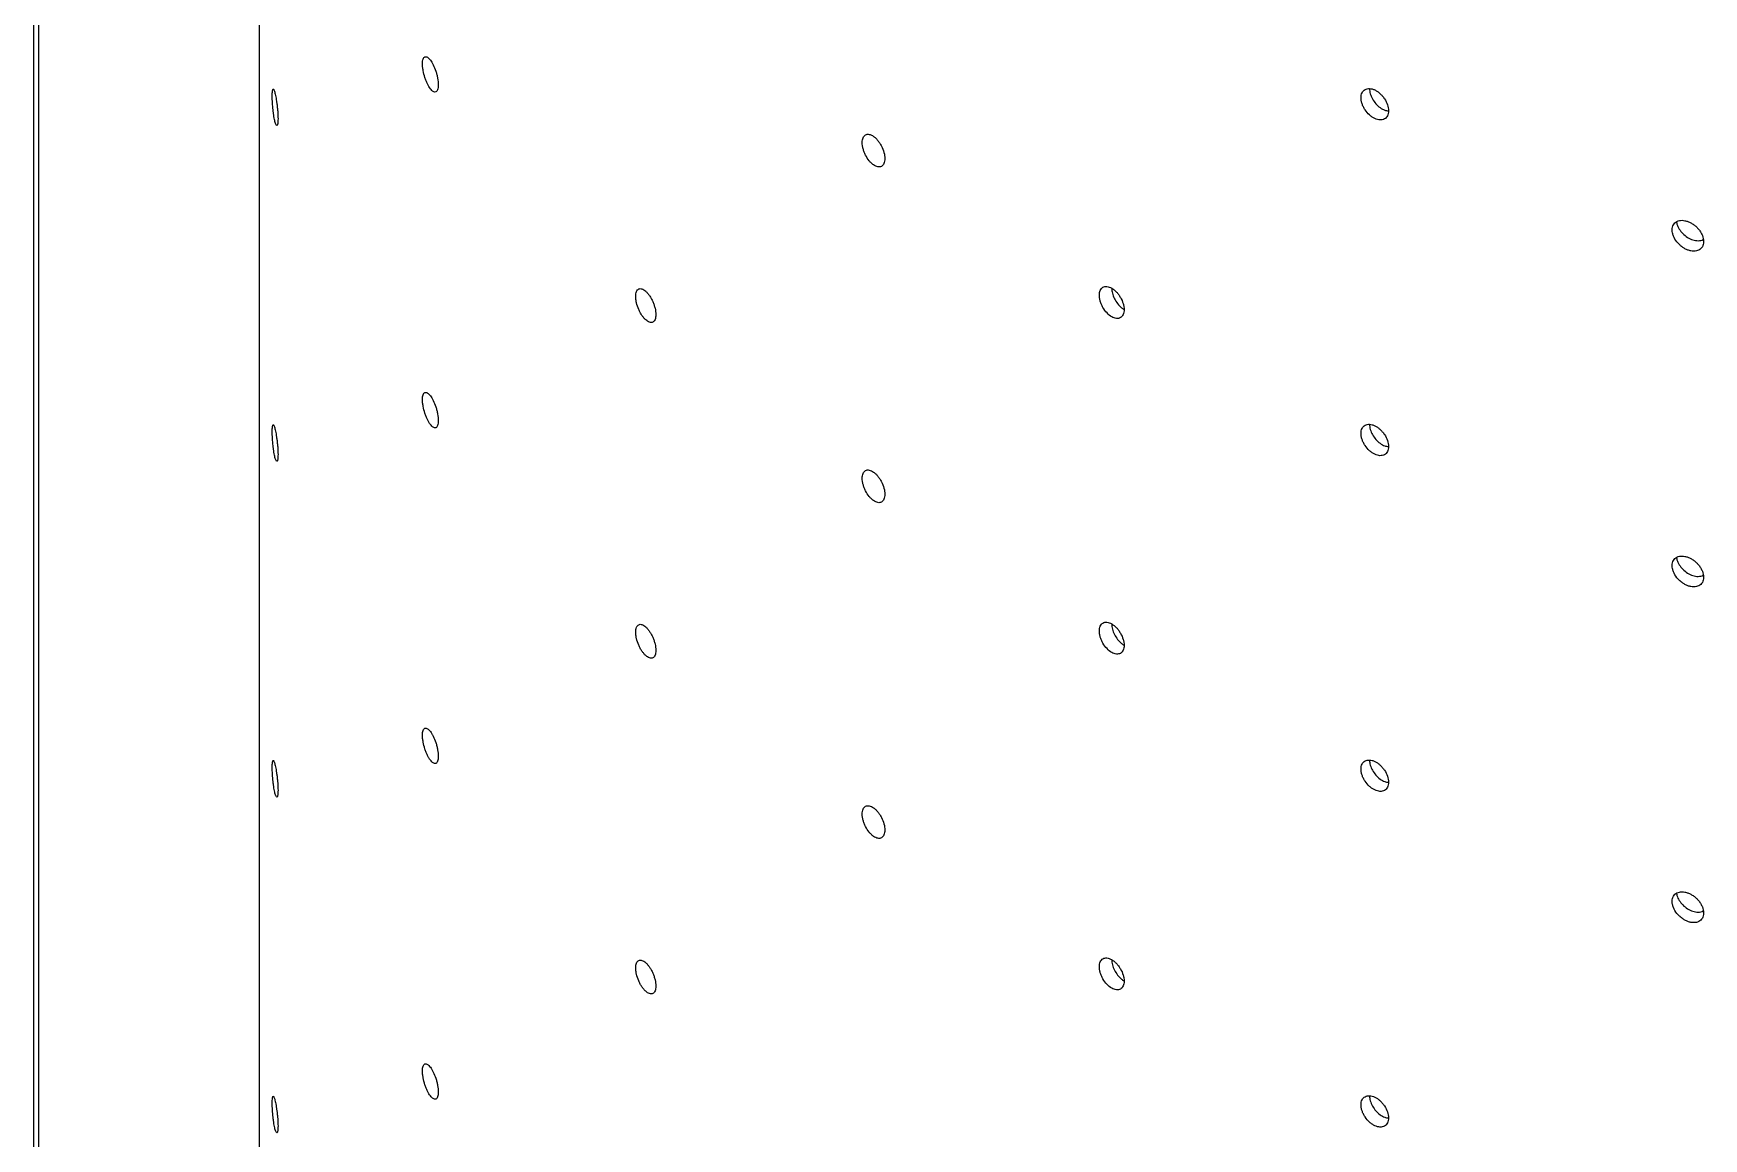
# Model space of a CAD drawing. Header units: millimetres. Extents: x -6549 to -609, y -17178 to -12978.
# Drawn here: x -2074 to -1883, y -15106.2 to -14979.8 of the extents above; entities that cross this region are included whole.
import ezdxf

# ---------------------------------------------------------------- set-up
doc = ezdxf.new("R2010")
doc.units = ezdxf.units.MM

# ---------------------------------------------------------------- blocks, each defined once
blk = doc.blocks.new('izometria')
for p, q in [((-9052.45, -12963.46), (-9052.45, -13658.34)), ((-9051.87, -12964.28), (-9051.87, -13659.16)), ((-9026.66, -13126.66), (-9026.66, -13477.77))]:
    blk.add_line(p, q)
for points, knots in [([(-9007.97, -13290.75), (-9007.97, -13290.87), (-9007.97, -13290.99), (-9007.94, -13291.24), (-9007.92, -13291.38), (-9007.85, -13291.78), (-9007.78, -13292.06), (-9007.65, -13292.45), (-9007.6, -13292.57), (-9007.51, -13292.81), (-9007.46, -13292.93), (-9007.35, -13293.14), (-9007.3, -13293.24), (-9007.19, -13293.42), (-9007.13, -13293.51), (-9006.97, -13293.73), (-9006.86, -13293.84), (-9006.64, -13293.97), (-9006.54, -13293.99), (-9006.41, -13293.94), (-9006.37, -13293.91), (-9006.3, -13293.83), (-9006.27, -13293.77), (-9006.22, -13293.63), (-9006.2, -13293.55), (-9006.17, -13293.37), (-9006.17, -13293.26), (-9006.17, -13292.92), (-9006.19, -13292.65), (-9006.27, -13292.25), (-9006.3, -13292.11), (-9006.37, -13291.84), (-9006.41, -13291.71), (-9006.54, -13291.32), (-9006.64, -13291.08), (-9006.8, -13290.75), (-9006.86, -13290.66), (-9006.97, -13290.47), (-9007.02, -13290.39), (-9007.13, -13290.24), (-9007.19, -13290.18), (-9007.3, -13290.07), (-9007.35, -13290.02), (-9007.46, -13289.96), (-9007.51, -13289.94), (-9007.6, -13289.92), (-9007.65, -13289.92), (-9007.74, -13289.95), (-9007.77, -13289.98), (-9007.84, -13290.07), (-9007.87, -13290.12), (-9007.92, -13290.26), (-9007.94, -13290.34), (-9007.97, -13290.53), (-9007.97, -13290.64), (-9007.97, -13290.75)], [0, 0, 0, 0, 0.03125, 0.03125, 0.0625, 0.0625, 0.125, 0.125, 0.15625, 0.15625, 0.1875, 0.1875, 0.21875, 0.21875, 0.25, 0.25, 0.3125, 0.3125, 0.375, 0.375, 0.40625, 0.40625, 0.4375, 0.4375, 0.46875, 0.46875, 0.5, 0.5, 0.5625, 0.5625, 0.59375, 0.59375, 0.625, 0.625, 0.6875, 0.6875, 0.71875, 0.71875, 0.75, 0.75, 0.78125, 0.78125, 0.8125, 0.8125, 0.84375, 0.84375, 0.875, 0.875, 0.90625, 0.90625, 0.9375, 0.9375, 0.96875, 0.96875, 1, 1, 1, 1]), ([(-9025.15, -13294.42), (-9025.15, -13294.53), (-9025.15, -13294.65), (-9025.14, -13294.91), (-9025.14, -13295.05), (-9025.11, -13295.47), (-9025.09, -13295.75), (-9025.04, -13296.15), (-9025.03, -13296.29), (-9024.99, -13296.54), (-9024.97, -13296.66), (-9024.92, -13297), (-9024.88, -13297.19), (-9024.8, -13297.51), (-9024.76, -13297.63), (-9024.68, -13297.79), (-9024.64, -13297.82), (-9024.59, -13297.79), (-9024.57, -13297.77), (-9024.55, -13297.69), (-9024.54, -13297.64), (-9024.52, -13297.51), (-9024.51, -13297.43), (-9024.5, -13297.25), (-9024.49, -13297.14), (-9024.49, -13296.91), (-9024.5, -13296.79), (-9024.51, -13296.53), (-9024.51, -13296.39), (-9024.53, -13296.12), (-9024.55, -13295.97), (-9024.57, -13295.69), (-9024.59, -13295.56), (-9024.62, -13295.28), (-9024.64, -13295.15), (-9024.68, -13294.9), (-9024.7, -13294.78), (-9024.74, -13294.56), (-9024.76, -13294.45), (-9024.8, -13294.26), (-9024.82, -13294.17), (-9024.86, -13294), (-9024.88, -13293.93), (-9024.92, -13293.81), (-9024.94, -13293.76), (-9024.97, -13293.68), (-9024.99, -13293.66), (-9025.03, -13293.63), (-9025.04, -13293.62), (-9025.07, -13293.64), (-9025.08, -13293.67), (-9025.11, -13293.74), (-9025.12, -13293.8), (-9025.14, -13293.93), (-9025.14, -13294.01), (-9025.15, -13294.19), (-9025.15, -13294.3), (-9025.15, -13294.42)], [0, 0, 0, 0, 0.03125, 0.03125, 0.0625, 0.0625, 0.125, 0.125, 0.15625, 0.15625, 0.1875, 0.1875, 0.25, 0.25, 0.3125, 0.3125, 0.375, 0.375, 0.40625, 0.40625, 0.4375, 0.4375, 0.46875, 0.46875, 0.5, 0.5, 0.53125, 0.53125, 0.5625, 0.5625, 0.59375, 0.59375, 0.625, 0.625, 0.65625, 0.65625, 0.6875, 0.6875, 0.71875, 0.71875, 0.75, 0.75, 0.78125, 0.78125, 0.8125, 0.8125, 0.84375, 0.84375, 0.875, 0.875, 0.90625, 0.90625, 0.9375, 0.9375, 0.96875, 0.96875, 1, 1, 1, 1]), ([(-8900.68, -13294.62), (-8900.68, -13294.72), (-8900.67, -13294.84), (-8900.63, -13295.07), (-8900.6, -13295.19), (-8900.52, -13295.42), (-8900.47, -13295.54), (-8900.36, -13295.77), (-8900.29, -13295.89), (-8900.07, -13296.22), (-8899.9, -13296.42), (-8899.62, -13296.67), (-8899.52, -13296.75), (-8899.32, -13296.89), (-8899.21, -13296.95), (-8899.01, -13297.04), (-8898.91, -13297.08), (-8898.71, -13297.14), (-8898.61, -13297.15), (-8898.42, -13297.16), (-8898.33, -13297.15), (-8898.16, -13297.12), (-8898.08, -13297.09), (-8897.93, -13297), (-8897.86, -13296.95), (-8897.75, -13296.83), (-8897.7, -13296.76), (-8897.62, -13296.6), (-8897.59, -13296.51), (-8897.54, -13296.32), (-8897.53, -13296.21), (-8897.53, -13295.89), (-8897.58, -13295.65), (-8897.74, -13295.18), (-8897.85, -13294.95), (-8898.07, -13294.62), (-8898.16, -13294.51), (-8898.33, -13294.31), (-8898.42, -13294.22), (-8898.61, -13294.05), (-8898.71, -13293.97), (-8898.91, -13293.84), (-8899.01, -13293.78), (-8899.21, -13293.68), (-8899.32, -13293.64), (-8899.52, -13293.59), (-8899.61, -13293.57), (-8899.8, -13293.56), (-8899.89, -13293.57), (-8900.06, -13293.61), (-8900.15, -13293.64), (-8900.29, -13293.72), (-8900.36, -13293.77), (-8900.47, -13293.89), (-8900.52, -13293.96), (-8900.64, -13294.2), (-8900.68, -13294.4), (-8900.68, -13294.62)], [0, 0, 0, 0, 0.03125, 0.03125, 0.0625, 0.0625, 0.09375, 0.09375, 0.125, 0.125, 0.1875, 0.1875, 0.21875, 0.21875, 0.25, 0.25, 0.28125, 0.28125, 0.3125, 0.3125, 0.34375, 0.34375, 0.375, 0.375, 0.40625, 0.40625, 0.4375, 0.4375, 0.46875, 0.46875, 0.5, 0.5, 0.5625, 0.5625, 0.625, 0.625, 0.65625, 0.65625, 0.6875, 0.6875, 0.71875, 0.71875, 0.75, 0.75, 0.78125, 0.78125, 0.8125, 0.8125, 0.84375, 0.84375, 0.875, 0.875, 0.90625, 0.90625, 0.9375, 0.9375, 1, 1, 1, 1]), ([(-8899.71, -13293.58), (-8899.69, -13293.77), (-8899.66, -13294.15), (-8899.39, -13294.76), (-8899, -13295.32), (-8898.51, -13295.77), (-8898, -13296.06), (-8897.69, -13296.09), (-8897.55, -13296.11)], [0, 0, 0, 0, 0.168556, 0.337062, 0.506966, 0.679829, 0.855428, 1, 1, 1, 1]), ([(-8957.7, -13299.75), (-8957.7, -13299.86), (-8957.69, -13299.97), (-8957.66, -13300.21), (-8957.63, -13300.33), (-8957.56, -13300.57), (-8957.53, -13300.7), (-8957.43, -13300.94), (-8957.38, -13301.06), (-8957.2, -13301.41), (-8957.06, -13301.64), (-8956.82, -13301.92), (-8956.74, -13302.01), (-8956.58, -13302.17), (-8956.5, -13302.24), (-8956.33, -13302.35), (-8956.24, -13302.4), (-8956.08, -13302.48), (-8956, -13302.5), (-8955.84, -13302.53), (-8955.77, -13302.53), (-8955.63, -13302.51), (-8955.56, -13302.49), (-8955.44, -13302.43), (-8955.39, -13302.38), (-8955.29, -13302.27), (-8955.25, -13302.2), (-8955.19, -13302.05), (-8955.16, -13301.97), (-8955.13, -13301.78), (-8955.12, -13301.68), (-8955.12, -13301.35), (-8955.15, -13301.11), (-8955.28, -13300.63), (-8955.38, -13300.38), (-8955.56, -13300.03), (-8955.63, -13299.91), (-8955.77, -13299.69), (-8955.84, -13299.59), (-8956, -13299.4), (-8956.08, -13299.31), (-8956.24, -13299.16), (-8956.33, -13299.09), (-8956.5, -13298.97), (-8956.58, -13298.92), (-8956.74, -13298.85), (-8956.82, -13298.82), (-8956.98, -13298.79), (-8957.05, -13298.79), (-8957.19, -13298.81), (-8957.26, -13298.83), (-8957.38, -13298.89), (-8957.43, -13298.94), (-8957.52, -13299.05), (-8957.56, -13299.11), (-8957.66, -13299.34), (-8957.7, -13299.53), (-8957.7, -13299.75)], [0, 0, 0, 0, 0.03125, 0.03125, 0.0625, 0.0625, 0.09375, 0.09375, 0.125, 0.125, 0.1875, 0.1875, 0.21875, 0.21875, 0.25, 0.25, 0.28125, 0.28125, 0.3125, 0.3125, 0.34375, 0.34375, 0.375, 0.375, 0.40625, 0.40625, 0.4375, 0.4375, 0.46875, 0.46875, 0.5, 0.5, 0.5625, 0.5625, 0.625, 0.625, 0.65625, 0.65625, 0.6875, 0.6875, 0.71875, 0.71875, 0.75, 0.75, 0.78125, 0.78125, 0.8125, 0.8125, 0.84375, 0.84375, 0.875, 0.875, 0.90625, 0.90625, 0.9375, 0.9375, 1, 1, 1, 1]), ([(-8865.11, -13309.73), (-8865.11, -13309.84), (-8865.09, -13309.95), (-8865.05, -13310.19), (-8865.01, -13310.31), (-8864.87, -13310.66), (-8864.73, -13310.9), (-8864.48, -13311.21), (-8864.38, -13311.31), (-8864.19, -13311.5), (-8864.09, -13311.59), (-8863.87, -13311.74), (-8863.76, -13311.81), (-8863.54, -13311.94), (-8863.43, -13311.99), (-8863.2, -13312.07), (-8863.08, -13312.1), (-8862.86, -13312.15), (-8862.75, -13312.16), (-8862.54, -13312.16), (-8862.43, -13312.15), (-8862.24, -13312.11), (-8862.15, -13312.07), (-8861.89, -13311.94), (-8861.76, -13311.82), (-8861.61, -13311.56), (-8861.58, -13311.47), (-8861.53, -13311.28), (-8861.51, -13311.17), (-8861.51, -13310.84), (-8861.56, -13310.6), (-8861.71, -13310.25), (-8861.76, -13310.13), (-8861.9, -13309.9), (-8861.98, -13309.79), (-8862.15, -13309.58), (-8862.24, -13309.48), (-8862.43, -13309.29), (-8862.54, -13309.21), (-8862.75, -13309.05), (-8862.86, -13308.98), (-8863.08, -13308.86), (-8863.2, -13308.81), (-8863.43, -13308.72), (-8863.54, -13308.69), (-8863.76, -13308.65), (-8863.87, -13308.63), (-8864.09, -13308.63), (-8864.19, -13308.64), (-8864.38, -13308.68), (-8864.48, -13308.72), (-8864.64, -13308.8), (-8864.72, -13308.85), (-8864.86, -13308.98), (-8864.91, -13309.06), (-8865.06, -13309.3), (-8865.11, -13309.5), (-8865.11, -13309.73)], [0, 0, 0, 0, 0.03125, 0.03125, 0.0625, 0.0625, 0.125, 0.125, 0.15625, 0.15625, 0.1875, 0.1875, 0.21875, 0.21875, 0.25, 0.25, 0.28125, 0.28125, 0.3125, 0.3125, 0.34375, 0.34375, 0.375, 0.375, 0.4375, 0.4375, 0.46875, 0.46875, 0.5, 0.5, 0.5625, 0.5625, 0.59375, 0.59375, 0.625, 0.625, 0.65625, 0.65625, 0.6875, 0.6875, 0.71875, 0.71875, 0.75, 0.75, 0.78125, 0.78125, 0.8125, 0.8125, 0.84375, 0.84375, 0.875, 0.875, 0.90625, 0.90625, 0.9375, 0.9375, 1, 1, 1, 1]), ([(-8864.6, -13308.82), (-8864.59, -13308.9), (-8864.56, -13309.17), (-8864.31, -13309.64), (-8863.9, -13310.17), (-8863.36, -13310.61), (-8862.73, -13310.91), (-8862.12, -13310.98), (-8861.7, -13310.93), (-8861.56, -13310.8), (-8861.55, -13310.79)], [0, 0, 0, 0, 0.063728, 0.202295, 0.344744, 0.496062, 0.656385, 0.821941, 0.985962, 1, 1, 1, 1]), ([(-8983.6, -13317.33), (-8983.6, -13317.45), (-8983.59, -13317.56), (-8983.56, -13317.81), (-8983.54, -13317.93), (-8983.45, -13318.32), (-8983.36, -13318.58), (-8983.2, -13318.95), (-8983.14, -13319.07), (-8983.02, -13319.29), (-8982.95, -13319.4), (-8982.81, -13319.6), (-8982.74, -13319.7), (-8982.6, -13319.86), (-8982.53, -13319.94), (-8982.38, -13320.07), (-8982.31, -13320.13), (-8982.16, -13320.22), (-8982.09, -13320.25), (-8981.96, -13320.3), (-8981.89, -13320.31), (-8981.76, -13320.3), (-8981.71, -13320.29), (-8981.54, -13320.21), (-8981.45, -13320.11), (-8981.36, -13319.89), (-8981.34, -13319.81), (-8981.31, -13319.62), (-8981.3, -13319.52), (-8981.3, -13319.19), (-8981.33, -13318.94), (-8981.42, -13318.56), (-8981.46, -13318.43), (-8981.55, -13318.17), (-8981.6, -13318.04), (-8981.7, -13317.8), (-8981.76, -13317.68), (-8981.89, -13317.45), (-8981.96, -13317.34), (-8982.09, -13317.14), (-8982.16, -13317.05), (-8982.31, -13316.88), (-8982.38, -13316.8), (-8982.53, -13316.67), (-8982.6, -13316.62), (-8982.74, -13316.53), (-8982.81, -13316.49), (-8982.95, -13316.45), (-8983.02, -13316.44), (-8983.14, -13316.44), (-8983.2, -13316.45), (-8983.31, -13316.5), (-8983.35, -13316.54), (-8983.44, -13316.64), (-8983.48, -13316.7), (-8983.57, -13316.92), (-8983.6, -13317.11), (-8983.6, -13317.33)], [0, 0, 0, 0, 0.03125, 0.03125, 0.0625, 0.0625, 0.125, 0.125, 0.15625, 0.15625, 0.1875, 0.1875, 0.21875, 0.21875, 0.25, 0.25, 0.28125, 0.28125, 0.3125, 0.3125, 0.34375, 0.34375, 0.375, 0.375, 0.4375, 0.4375, 0.46875, 0.46875, 0.5, 0.5, 0.5625, 0.5625, 0.59375, 0.59375, 0.625, 0.625, 0.65625, 0.65625, 0.6875, 0.6875, 0.71875, 0.71875, 0.75, 0.75, 0.78125, 0.78125, 0.8125, 0.8125, 0.84375, 0.84375, 0.875, 0.875, 0.90625, 0.90625, 0.9375, 0.9375, 1, 1, 1, 1]), ([(-8930.59, -13317.2), (-8930.59, -13317.31), (-8930.58, -13317.42), (-8930.55, -13317.65), (-8930.52, -13317.77), (-8930.45, -13318.01), (-8930.41, -13318.13), (-8930.31, -13318.37), (-8930.25, -13318.48), (-8930.05, -13318.82), (-8929.89, -13319.04), (-8929.55, -13319.4), (-8929.37, -13319.55), (-8929.09, -13319.71), (-8929, -13319.75), (-8928.82, -13319.81), (-8928.73, -13319.83), (-8928.56, -13319.85), (-8928.47, -13319.85), (-8928.32, -13319.82), (-8928.25, -13319.79), (-8928.12, -13319.71), (-8928.06, -13319.66), (-8927.95, -13319.55), (-8927.91, -13319.48), (-8927.84, -13319.32), (-8927.81, -13319.23), (-8927.77, -13319.05), (-8927.77, -13318.94), (-8927.77, -13318.73), (-8927.77, -13318.62), (-8927.81, -13318.39), (-8927.84, -13318.27), (-8927.94, -13317.91), (-8928.05, -13317.67), (-8928.25, -13317.33), (-8928.32, -13317.22), (-8928.47, -13317.01), (-8928.55, -13316.92), (-8928.73, -13316.74), (-8928.82, -13316.65), (-8929, -13316.51), (-8929.09, -13316.44), (-8929.27, -13316.33), (-8929.37, -13316.29), (-8929.55, -13316.23), (-8929.64, -13316.21), (-8929.81, -13316.19), (-8929.89, -13316.19), (-8930.04, -13316.22), (-8930.12, -13316.25), (-8930.25, -13316.32), (-8930.3, -13316.37), (-8930.41, -13316.49), (-8930.45, -13316.56), (-8930.56, -13316.79), (-8930.59, -13316.99), (-8930.59, -13317.2)], [0, 0, 0, 0, 0.03125, 0.03125, 0.0625, 0.0625, 0.09375, 0.09375, 0.125, 0.125, 0.1875, 0.1875, 0.25, 0.25, 0.28125, 0.28125, 0.3125, 0.3125, 0.34375, 0.34375, 0.375, 0.375, 0.40625, 0.40625, 0.4375, 0.4375, 0.46875, 0.46875, 0.5, 0.5, 0.53125, 0.53125, 0.5625, 0.5625, 0.625, 0.625, 0.65625, 0.65625, 0.6875, 0.6875, 0.71875, 0.71875, 0.75, 0.75, 0.78125, 0.78125, 0.8125, 0.8125, 0.84375, 0.84375, 0.875, 0.875, 0.90625, 0.90625, 0.9375, 0.9375, 1, 1, 1, 1]), ([(-8929.18, -13316.39), (-8929.16, -13316.58), (-8929.13, -13316.96), (-8928.89, -13317.6), (-8928.53, -13318.17), (-8928.14, -13318.6), (-8927.88, -13318.75), (-8927.78, -13318.81)], [0, 0, 0, 0, 0.216302, 0.432608, 0.648916, 0.865223, 1, 1, 1, 1]), ([(-9007.97, -13329.13), (-9007.97, -13329.24), (-9007.97, -13329.37), (-9007.94, -13329.62), (-9007.92, -13329.76), (-9007.85, -13330.16), (-9007.78, -13330.44), (-9007.65, -13330.82), (-9007.6, -13330.95), (-9007.51, -13331.19), (-9007.46, -13331.31), (-9007.35, -13331.52), (-9007.3, -13331.62), (-9007.19, -13331.8), (-9007.13, -13331.88), (-9006.97, -13332.11), (-9006.86, -13332.21), (-9006.64, -13332.34), (-9006.54, -13332.36), (-9006.41, -13332.32), (-9006.37, -13332.29), (-9006.3, -13332.2), (-9006.27, -13332.15), (-9006.22, -13332.01), (-9006.2, -13331.93), (-9006.17, -13331.74), (-9006.17, -13331.64), (-9006.17, -13331.3), (-9006.19, -13331.03), (-9006.27, -13330.63), (-9006.3, -13330.49), (-9006.37, -13330.22), (-9006.41, -13330.09), (-9006.54, -13329.7), (-9006.64, -13329.45), (-9006.8, -13329.13), (-9006.86, -13329.03), (-9006.97, -13328.85), (-9007.02, -13328.77), (-9007.13, -13328.62), (-9007.19, -13328.55), (-9007.3, -13328.45), (-9007.35, -13328.4), (-9007.46, -13328.34), (-9007.51, -13328.31), (-9007.6, -13328.3), (-9007.65, -13328.3), (-9007.74, -13328.33), (-9007.77, -13328.36), (-9007.84, -13328.44), (-9007.87, -13328.5), (-9007.92, -13328.64), (-9007.94, -13328.72), (-9007.97, -13328.91), (-9007.97, -13329.01), (-9007.97, -13329.13)], [0, 0, 0, 0, 0.03125, 0.03125, 0.0625, 0.0625, 0.125, 0.125, 0.15625, 0.15625, 0.1875, 0.1875, 0.21875, 0.21875, 0.25, 0.25, 0.3125, 0.3125, 0.375, 0.375, 0.40625, 0.40625, 0.4375, 0.4375, 0.46875, 0.46875, 0.5, 0.5, 0.5625, 0.5625, 0.59375, 0.59375, 0.625, 0.625, 0.6875, 0.6875, 0.71875, 0.71875, 0.75, 0.75, 0.78125, 0.78125, 0.8125, 0.8125, 0.84375, 0.84375, 0.875, 0.875, 0.90625, 0.90625, 0.9375, 0.9375, 0.96875, 0.96875, 1, 1, 1, 1]), ([(-9025.15, -13332.79), (-9025.15, -13332.91), (-9025.15, -13333.03), (-9025.14, -13333.29), (-9025.14, -13333.43), (-9025.11, -13333.84), (-9025.09, -13334.13), (-9025.04, -13334.53), (-9025.03, -13334.66), (-9024.99, -13334.91), (-9024.97, -13335.03), (-9024.92, -13335.37), (-9024.88, -13335.57), (-9024.8, -13335.89), (-9024.76, -13336.01), (-9024.68, -13336.17), (-9024.64, -13336.2), (-9024.59, -13336.17), (-9024.57, -13336.14), (-9024.55, -13336.07), (-9024.54, -13336.02), (-9024.52, -13335.89), (-9024.51, -13335.81), (-9024.5, -13335.62), (-9024.49, -13335.52), (-9024.49, -13335.29), (-9024.5, -13335.17), (-9024.51, -13334.91), (-9024.51, -13334.77), (-9024.53, -13334.49), (-9024.55, -13334.35), (-9024.57, -13334.07), (-9024.59, -13333.93), (-9024.62, -13333.66), (-9024.64, -13333.53), (-9024.68, -13333.28), (-9024.7, -13333.16), (-9024.74, -13332.93), (-9024.76, -13332.83), (-9024.8, -13332.63), (-9024.82, -13332.54), (-9024.86, -13332.38), (-9024.88, -13332.31), (-9024.92, -13332.19), (-9024.94, -13332.14), (-9024.97, -13332.06), (-9024.99, -13332.03), (-9025.03, -13332), (-9025.04, -13332), (-9025.07, -13332.02), (-9025.08, -13332.05), (-9025.11, -13332.12), (-9025.12, -13332.17), (-9025.14, -13332.31), (-9025.14, -13332.39), (-9025.15, -13332.57), (-9025.15, -13332.68), (-9025.15, -13332.79)], [0, 0, 0, 0, 0.03125, 0.03125, 0.0625, 0.0625, 0.125, 0.125, 0.15625, 0.15625, 0.1875, 0.1875, 0.25, 0.25, 0.3125, 0.3125, 0.375, 0.375, 0.40625, 0.40625, 0.4375, 0.4375, 0.46875, 0.46875, 0.5, 0.5, 0.53125, 0.53125, 0.5625, 0.5625, 0.59375, 0.59375, 0.625, 0.625, 0.65625, 0.65625, 0.6875, 0.6875, 0.71875, 0.71875, 0.75, 0.75, 0.78125, 0.78125, 0.8125, 0.8125, 0.84375, 0.84375, 0.875, 0.875, 0.90625, 0.90625, 0.9375, 0.9375, 0.96875, 0.96875, 1, 1, 1, 1]), ([(-8900.68, -13332.99), (-8900.68, -13333.1), (-8900.67, -13333.21), (-8900.63, -13333.44), (-8900.6, -13333.56), (-8900.52, -13333.8), (-8900.47, -13333.92), (-8900.36, -13334.15), (-8900.29, -13334.27), (-8900.07, -13334.59), (-8899.9, -13334.8), (-8899.62, -13335.05), (-8899.52, -13335.13), (-8899.32, -13335.27), (-8899.21, -13335.32), (-8899.01, -13335.42), (-8898.91, -13335.46), (-8898.71, -13335.51), (-8898.61, -13335.53), (-8898.42, -13335.54), (-8898.33, -13335.53), (-8898.16, -13335.49), (-8898.08, -13335.46), (-8897.93, -13335.38), (-8897.86, -13335.33), (-8897.75, -13335.21), (-8897.7, -13335.13), (-8897.62, -13334.97), (-8897.59, -13334.89), (-8897.54, -13334.69), (-8897.53, -13334.59), (-8897.53, -13334.27), (-8897.58, -13334.03), (-8897.74, -13333.56), (-8897.85, -13333.32), (-8898.07, -13332.99), (-8898.16, -13332.89), (-8898.33, -13332.69), (-8898.42, -13332.6), (-8898.61, -13332.43), (-8898.71, -13332.35), (-8898.91, -13332.21), (-8899.01, -13332.16), (-8899.21, -13332.06), (-8899.32, -13332.02), (-8899.52, -13331.97), (-8899.61, -13331.95), (-8899.8, -13331.94), (-8899.89, -13331.95), (-8900.06, -13331.98), (-8900.15, -13332.01), (-8900.29, -13332.09), (-8900.36, -13332.15), (-8900.47, -13332.27), (-8900.52, -13332.34), (-8900.64, -13332.58), (-8900.68, -13332.78), (-8900.68, -13332.99)], [0, 0, 0, 0, 0.03125, 0.03125, 0.0625, 0.0625, 0.09375, 0.09375, 0.125, 0.125, 0.1875, 0.1875, 0.21875, 0.21875, 0.25, 0.25, 0.28125, 0.28125, 0.3125, 0.3125, 0.34375, 0.34375, 0.375, 0.375, 0.40625, 0.40625, 0.4375, 0.4375, 0.46875, 0.46875, 0.5, 0.5, 0.5625, 0.5625, 0.625, 0.625, 0.65625, 0.65625, 0.6875, 0.6875, 0.71875, 0.71875, 0.75, 0.75, 0.78125, 0.78125, 0.8125, 0.8125, 0.84375, 0.84375, 0.875, 0.875, 0.90625, 0.90625, 0.9375, 0.9375, 1, 1, 1, 1]), ([(-8899.71, -13331.96), (-8899.69, -13332.15), (-8899.66, -13332.53), (-8899.39, -13333.14), (-8899, -13333.7), (-8898.51, -13334.14), (-8898, -13334.44), (-8897.69, -13334.47), (-8897.55, -13334.49)], [0, 0, 0, 0, 0.168556, 0.337061, 0.506966, 0.679829, 0.855428, 1, 1, 1, 1]), ([(-8957.7, -13338.13), (-8957.7, -13338.24), (-8957.69, -13338.35), (-8957.66, -13338.58), (-8957.63, -13338.71), (-8957.56, -13338.95), (-8957.53, -13339.07), (-8957.43, -13339.32), (-8957.38, -13339.44), (-8957.2, -13339.79), (-8957.06, -13340.01), (-8956.82, -13340.3), (-8956.74, -13340.39), (-8956.58, -13340.54), (-8956.5, -13340.61), (-8956.33, -13340.73), (-8956.24, -13340.78), (-8956.08, -13340.85), (-8956, -13340.88), (-8955.84, -13340.91), (-8955.77, -13340.91), (-8955.63, -13340.89), (-8955.56, -13340.87), (-8955.44, -13340.8), (-8955.39, -13340.76), (-8955.29, -13340.65), (-8955.25, -13340.58), (-8955.19, -13340.43), (-8955.16, -13340.34), (-8955.13, -13340.16), (-8955.12, -13340.05), (-8955.12, -13339.73), (-8955.15, -13339.49), (-8955.28, -13339), (-8955.38, -13338.75), (-8955.56, -13338.4), (-8955.63, -13338.29), (-8955.77, -13338.07), (-8955.84, -13337.97), (-8956, -13337.78), (-8956.08, -13337.69), (-8956.24, -13337.53), (-8956.33, -13337.47), (-8956.5, -13337.35), (-8956.58, -13337.3), (-8956.74, -13337.22), (-8956.82, -13337.2), (-8956.98, -13337.17), (-8957.05, -13337.16), (-8957.19, -13337.18), (-8957.26, -13337.2), (-8957.38, -13337.27), (-8957.43, -13337.31), (-8957.52, -13337.42), (-8957.56, -13337.49), (-8957.66, -13337.72), (-8957.7, -13337.91), (-8957.7, -13338.13)], [0, 0, 0, 0, 0.03125, 0.03125, 0.0625, 0.0625, 0.09375, 0.09375, 0.125, 0.125, 0.1875, 0.1875, 0.21875, 0.21875, 0.25, 0.25, 0.28125, 0.28125, 0.3125, 0.3125, 0.34375, 0.34375, 0.375, 0.375, 0.40625, 0.40625, 0.4375, 0.4375, 0.46875, 0.46875, 0.5, 0.5, 0.5625, 0.5625, 0.625, 0.625, 0.65625, 0.65625, 0.6875, 0.6875, 0.71875, 0.71875, 0.75, 0.75, 0.78125, 0.78125, 0.8125, 0.8125, 0.84375, 0.84375, 0.875, 0.875, 0.90625, 0.90625, 0.9375, 0.9375, 1, 1, 1, 1]), ([(-8865.11, -13348.11), (-8865.11, -13348.22), (-8865.09, -13348.33), (-8865.05, -13348.56), (-8865.01, -13348.68), (-8864.87, -13349.04), (-8864.73, -13349.27), (-8864.48, -13349.59), (-8864.38, -13349.69), (-8864.19, -13349.88), (-8864.09, -13349.96), (-8863.87, -13350.12), (-8863.76, -13350.19), (-8863.54, -13350.31), (-8863.43, -13350.36), (-8863.2, -13350.45), (-8863.08, -13350.48), (-8862.86, -13350.52), (-8862.75, -13350.54), (-8862.54, -13350.54), (-8862.43, -13350.53), (-8862.24, -13350.48), (-8862.15, -13350.45), (-8861.89, -13350.32), (-8861.76, -13350.19), (-8861.61, -13349.94), (-8861.58, -13349.85), (-8861.53, -13349.65), (-8861.51, -13349.55), (-8861.51, -13349.22), (-8861.56, -13348.98), (-8861.71, -13348.62), (-8861.76, -13348.51), (-8861.9, -13348.28), (-8861.98, -13348.17), (-8862.15, -13347.96), (-8862.24, -13347.86), (-8862.43, -13347.67), (-8862.54, -13347.58), (-8862.75, -13347.43), (-8862.86, -13347.36), (-8863.08, -13347.23), (-8863.2, -13347.18), (-8863.43, -13347.1), (-8863.54, -13347.07), (-8863.76, -13347.02), (-8863.87, -13347.01), (-8864.09, -13347.01), (-8864.19, -13347.02), (-8864.38, -13347.06), (-8864.48, -13347.09), (-8864.64, -13347.18), (-8864.72, -13347.23), (-8864.86, -13347.36), (-8864.91, -13347.43), (-8865.06, -13347.68), (-8865.11, -13347.88), (-8865.11, -13348.11)], [0, 0, 0, 0, 0.03125, 0.03125, 0.0625, 0.0625, 0.125, 0.125, 0.15625, 0.15625, 0.1875, 0.1875, 0.21875, 0.21875, 0.25, 0.25, 0.28125, 0.28125, 0.3125, 0.3125, 0.34375, 0.34375, 0.375, 0.375, 0.4375, 0.4375, 0.46875, 0.46875, 0.5, 0.5, 0.5625, 0.5625, 0.59375, 0.59375, 0.625, 0.625, 0.65625, 0.65625, 0.6875, 0.6875, 0.71875, 0.71875, 0.75, 0.75, 0.78125, 0.78125, 0.8125, 0.8125, 0.84375, 0.84375, 0.875, 0.875, 0.90625, 0.90625, 0.9375, 0.9375, 1, 1, 1, 1]), ([(-8864.6, -13347.2), (-8864.59, -13347.28), (-8864.56, -13347.54), (-8864.31, -13348.02), (-8863.9, -13348.54), (-8863.36, -13348.98), (-8862.73, -13349.28), (-8862.12, -13349.36), (-8861.7, -13349.3), (-8861.56, -13349.17), (-8861.55, -13349.16)], [0, 0, 0, 0, 0.063734, 0.2023, 0.344749, 0.496063, 0.656385, 0.82194, 0.985957, 1, 1, 1, 1]), ([(-8983.6, -13355.71), (-8983.6, -13355.82), (-8983.59, -13355.94), (-8983.56, -13356.18), (-8983.54, -13356.31), (-8983.45, -13356.69), (-8983.36, -13356.96), (-8983.2, -13357.32), (-8983.14, -13357.44), (-8983.02, -13357.67), (-8982.95, -13357.78), (-8982.81, -13357.98), (-8982.74, -13358.07), (-8982.6, -13358.24), (-8982.53, -13358.32), (-8982.38, -13358.45), (-8982.31, -13358.5), (-8982.16, -13358.59), (-8982.09, -13358.63), (-8981.96, -13358.67), (-8981.89, -13358.68), (-8981.76, -13358.68), (-8981.71, -13358.67), (-8981.54, -13358.59), (-8981.45, -13358.49), (-8981.36, -13358.27), (-8981.34, -13358.19), (-8981.31, -13358), (-8981.3, -13357.9), (-8981.3, -13357.57), (-8981.33, -13357.32), (-8981.42, -13356.93), (-8981.46, -13356.8), (-8981.55, -13356.55), (-8981.6, -13356.42), (-8981.7, -13356.18), (-8981.76, -13356.06), (-8981.89, -13355.83), (-8981.96, -13355.72), (-8982.09, -13355.52), (-8982.16, -13355.43), (-8982.31, -13355.26), (-8982.38, -13355.18), (-8982.53, -13355.05), (-8982.6, -13354.99), (-8982.74, -13354.9), (-8982.81, -13354.87), (-8982.95, -13354.82), (-8983.02, -13354.81), (-8983.14, -13354.81), (-8983.2, -13354.83), (-8983.31, -13354.88), (-8983.35, -13354.92), (-8983.44, -13355.02), (-8983.48, -13355.08), (-8983.57, -13355.3), (-8983.6, -13355.49), (-8983.6, -13355.71)], [0, 0, 0, 0, 0.03125, 0.03125, 0.0625, 0.0625, 0.125, 0.125, 0.15625, 0.15625, 0.1875, 0.1875, 0.21875, 0.21875, 0.25, 0.25, 0.28125, 0.28125, 0.3125, 0.3125, 0.34375, 0.34375, 0.375, 0.375, 0.4375, 0.4375, 0.46875, 0.46875, 0.5, 0.5, 0.5625, 0.5625, 0.59375, 0.59375, 0.625, 0.625, 0.65625, 0.65625, 0.6875, 0.6875, 0.71875, 0.71875, 0.75, 0.75, 0.78125, 0.78125, 0.8125, 0.8125, 0.84375, 0.84375, 0.875, 0.875, 0.90625, 0.90625, 0.9375, 0.9375, 1, 1, 1, 1]), ([(-8930.59, -13355.58), (-8930.59, -13355.69), (-8930.58, -13355.8), (-8930.55, -13356.03), (-8930.52, -13356.15), (-8930.45, -13356.39), (-8930.41, -13356.51), (-8930.31, -13356.74), (-8930.25, -13356.86), (-8930.05, -13357.2), (-8929.89, -13357.41), (-8929.55, -13357.77), (-8929.37, -13357.92), (-8929.09, -13358.08), (-8929, -13358.13), (-8928.82, -13358.19), (-8928.73, -13358.21), (-8928.56, -13358.23), (-8928.47, -13358.22), (-8928.32, -13358.19), (-8928.25, -13358.17), (-8928.12, -13358.09), (-8928.06, -13358.04), (-8927.95, -13357.92), (-8927.91, -13357.85), (-8927.84, -13357.7), (-8927.81, -13357.61), (-8927.77, -13357.42), (-8927.77, -13357.32), (-8927.77, -13357.11), (-8927.77, -13357), (-8927.81, -13356.76), (-8927.84, -13356.65), (-8927.94, -13356.29), (-8928.05, -13356.05), (-8928.25, -13355.71), (-8928.32, -13355.6), (-8928.47, -13355.39), (-8928.55, -13355.29), (-8928.73, -13355.11), (-8928.82, -13355.03), (-8929, -13354.88), (-8929.09, -13354.82), (-8929.27, -13354.71), (-8929.37, -13354.67), (-8929.55, -13354.61), (-8929.64, -13354.59), (-8929.81, -13354.57), (-8929.89, -13354.57), (-8930.04, -13354.6), (-8930.12, -13354.63), (-8930.25, -13354.7), (-8930.3, -13354.75), (-8930.41, -13354.87), (-8930.45, -13354.94), (-8930.56, -13355.17), (-8930.59, -13355.36), (-8930.59, -13355.58)], [0, 0, 0, 0, 0.03125, 0.03125, 0.0625, 0.0625, 0.09375, 0.09375, 0.125, 0.125, 0.1875, 0.1875, 0.25, 0.25, 0.28125, 0.28125, 0.3125, 0.3125, 0.34375, 0.34375, 0.375, 0.375, 0.40625, 0.40625, 0.4375, 0.4375, 0.46875, 0.46875, 0.5, 0.5, 0.53125, 0.53125, 0.5625, 0.5625, 0.625, 0.625, 0.65625, 0.65625, 0.6875, 0.6875, 0.71875, 0.71875, 0.75, 0.75, 0.78125, 0.78125, 0.8125, 0.8125, 0.84375, 0.84375, 0.875, 0.875, 0.90625, 0.90625, 0.9375, 0.9375, 1, 1, 1, 1]), ([(-8929.18, -13354.76), (-8929.16, -13354.96), (-8929.13, -13355.34), (-8928.89, -13355.97), (-8928.53, -13356.55), (-8928.14, -13356.98), (-8927.88, -13357.13), (-8927.78, -13357.18)], [0, 0, 0, 0, 0.2163109, 0.4326158, 0.6489171, 0.8652232, 1, 1, 1, 1]), ([(-9007.97, -13367.51), (-9007.97, -13367.62), (-9007.97, -13367.74), (-9007.94, -13368), (-9007.92, -13368.13), (-9007.85, -13368.54), (-9007.78, -13368.81), (-9007.65, -13369.2), (-9007.6, -13369.33), (-9007.51, -13369.57), (-9007.46, -13369.68), (-9007.35, -13369.9), (-9007.3, -13370), (-9007.19, -13370.18), (-9007.13, -13370.26), (-9006.97, -13370.48), (-9006.86, -13370.59), (-9006.64, -13370.72), (-9006.54, -13370.74), (-9006.41, -13370.69), (-9006.37, -13370.66), (-9006.3, -13370.58), (-9006.27, -13370.53), (-9006.22, -13370.39), (-9006.2, -13370.31), (-9006.17, -13370.12), (-9006.17, -13370.01), (-9006.17, -13369.67), (-9006.19, -13369.41), (-9006.27, -13369.01), (-9006.3, -13368.87), (-9006.37, -13368.6), (-9006.41, -13368.46), (-9006.54, -13368.07), (-9006.64, -13367.83), (-9006.8, -13367.51), (-9006.86, -13367.41), (-9006.97, -13367.23), (-9007.02, -13367.14), (-9007.13, -13367), (-9007.19, -13366.93), (-9007.3, -13366.82), (-9007.35, -13366.78), (-9007.46, -13366.71), (-9007.51, -13366.69), (-9007.6, -13366.67), (-9007.65, -13366.68), (-9007.74, -13366.71), (-9007.77, -13366.74), (-9007.84, -13366.82), (-9007.87, -13366.88), (-9007.92, -13367.02), (-9007.94, -13367.1), (-9007.97, -13367.28), (-9007.97, -13367.39), (-9007.97, -13367.51)], [0, 0, 0, 0, 0.03125, 0.03125, 0.0625, 0.0625, 0.125, 0.125, 0.15625, 0.15625, 0.1875, 0.1875, 0.21875, 0.21875, 0.25, 0.25, 0.3125, 0.3125, 0.375, 0.375, 0.40625, 0.40625, 0.4375, 0.4375, 0.46875, 0.46875, 0.5, 0.5, 0.5625, 0.5625, 0.59375, 0.59375, 0.625, 0.625, 0.6875, 0.6875, 0.71875, 0.71875, 0.75, 0.75, 0.78125, 0.78125, 0.8125, 0.8125, 0.84375, 0.84375, 0.875, 0.875, 0.90625, 0.90625, 0.9375, 0.9375, 0.96875, 0.96875, 1, 1, 1, 1]), ([(-9025.15, -13371.17), (-9025.15, -13371.29), (-9025.15, -13371.41), (-9025.14, -13371.67), (-9025.14, -13371.81), (-9025.11, -13372.22), (-9025.09, -13372.51), (-9025.04, -13372.91), (-9025.03, -13373.04), (-9024.99, -13373.29), (-9024.97, -13373.41), (-9024.92, -13373.75), (-9024.88, -13373.95), (-9024.8, -13374.27), (-9024.76, -13374.39), (-9024.68, -13374.54), (-9024.64, -13374.58), (-9024.59, -13374.54), (-9024.57, -13374.52), (-9024.55, -13374.45), (-9024.54, -13374.4), (-9024.52, -13374.26), (-9024.51, -13374.18), (-9024.5, -13374), (-9024.49, -13373.9), (-9024.49, -13373.67), (-9024.5, -13373.54), (-9024.51, -13373.28), (-9024.51, -13373.15), (-9024.53, -13372.87), (-9024.55, -13372.73), (-9024.57, -13372.45), (-9024.59, -13372.31), (-9024.62, -13372.04), (-9024.64, -13371.91), (-9024.68, -13371.66), (-9024.7, -13371.54), (-9024.74, -13371.31), (-9024.76, -13371.21), (-9024.8, -13371.01), (-9024.82, -13370.92), (-9024.86, -13370.76), (-9024.88, -13370.69), (-9024.92, -13370.57), (-9024.94, -13370.52), (-9024.97, -13370.44), (-9024.99, -13370.41), (-9025.03, -13370.38), (-9025.04, -13370.38), (-9025.07, -13370.4), (-9025.08, -13370.42), (-9025.11, -13370.5), (-9025.12, -13370.55), (-9025.14, -13370.68), (-9025.14, -13370.76), (-9025.15, -13370.95), (-9025.15, -13371.05), (-9025.15, -13371.17)], [0, 0, 0, 0, 0.03125, 0.03125, 0.0625, 0.0625, 0.125, 0.125, 0.15625, 0.15625, 0.1875, 0.1875, 0.25, 0.25, 0.3125, 0.3125, 0.375, 0.375, 0.40625, 0.40625, 0.4375, 0.4375, 0.46875, 0.46875, 0.5, 0.5, 0.53125, 0.53125, 0.5625, 0.5625, 0.59375, 0.59375, 0.625, 0.625, 0.65625, 0.65625, 0.6875, 0.6875, 0.71875, 0.71875, 0.75, 0.75, 0.78125, 0.78125, 0.8125, 0.8125, 0.84375, 0.84375, 0.875, 0.875, 0.90625, 0.90625, 0.9375, 0.9375, 0.96875, 0.96875, 1, 1, 1, 1]), ([(-8900.68, -13371.37), (-8900.68, -13371.48), (-8900.67, -13371.59), (-8900.63, -13371.82), (-8900.6, -13371.94), (-8900.52, -13372.18), (-8900.47, -13372.29), (-8900.36, -13372.53), (-8900.29, -13372.64), (-8900.07, -13372.97), (-8899.9, -13373.17), (-8899.62, -13373.43), (-8899.52, -13373.51), (-8899.32, -13373.64), (-8899.21, -13373.7), (-8899.01, -13373.8), (-8898.91, -13373.84), (-8898.71, -13373.89), (-8898.61, -13373.91), (-8898.42, -13373.91), (-8898.33, -13373.91), (-8898.16, -13373.87), (-8898.08, -13373.84), (-8897.93, -13373.76), (-8897.86, -13373.71), (-8897.75, -13373.58), (-8897.7, -13373.51), (-8897.62, -13373.35), (-8897.59, -13373.26), (-8897.54, -13373.07), (-8897.53, -13372.97), (-8897.53, -13372.64), (-8897.58, -13372.41), (-8897.74, -13371.94), (-8897.85, -13371.7), (-8898.07, -13371.37), (-8898.16, -13371.26), (-8898.33, -13371.07), (-8898.42, -13370.97), (-8898.61, -13370.8), (-8898.71, -13370.73), (-8898.91, -13370.59), (-8899.01, -13370.53), (-8899.21, -13370.44), (-8899.32, -13370.4), (-8899.52, -13370.34), (-8899.61, -13370.33), (-8899.8, -13370.32), (-8899.89, -13370.33), (-8900.06, -13370.36), (-8900.15, -13370.39), (-8900.29, -13370.47), (-8900.36, -13370.52), (-8900.47, -13370.65), (-8900.52, -13370.72), (-8900.64, -13370.96), (-8900.68, -13371.15), (-8900.68, -13371.37)], [0, 0, 0, 0, 0.03125, 0.03125, 0.0625, 0.0625, 0.09375, 0.09375, 0.125, 0.125, 0.1875, 0.1875, 0.21875, 0.21875, 0.25, 0.25, 0.28125, 0.28125, 0.3125, 0.3125, 0.34375, 0.34375, 0.375, 0.375, 0.40625, 0.40625, 0.4375, 0.4375, 0.46875, 0.46875, 0.5, 0.5, 0.5625, 0.5625, 0.625, 0.625, 0.65625, 0.65625, 0.6875, 0.6875, 0.71875, 0.71875, 0.75, 0.75, 0.78125, 0.78125, 0.8125, 0.8125, 0.84375, 0.84375, 0.875, 0.875, 0.90625, 0.90625, 0.9375, 0.9375, 1, 1, 1, 1]), ([(-8899.71, -13370.34), (-8899.69, -13370.53), (-8899.66, -13370.91), (-8899.39, -13371.51), (-8899, -13372.07), (-8898.51, -13372.52), (-8898, -13372.82), (-8897.69, -13372.85), (-8897.55, -13372.86)], [0, 0, 0, 0, 0.168556, 0.337067, 0.506971, 0.67983, 0.855429, 1, 1, 1, 1]), ([(-8957.7, -13376.5), (-8957.7, -13376.61), (-8957.69, -13376.73), (-8957.66, -13376.96), (-8957.63, -13377.08), (-8957.56, -13377.33), (-8957.53, -13377.45), (-8957.43, -13377.7), (-8957.38, -13377.82), (-8957.2, -13378.17), (-8957.06, -13378.39), (-8956.82, -13378.68), (-8956.74, -13378.76), (-8956.58, -13378.92), (-8956.5, -13378.99), (-8956.33, -13379.11), (-8956.24, -13379.16), (-8956.08, -13379.23), (-8956, -13379.26), (-8955.84, -13379.29), (-8955.77, -13379.29), (-8955.63, -13379.27), (-8955.56, -13379.25), (-8955.44, -13379.18), (-8955.39, -13379.14), (-8955.29, -13379.03), (-8955.25, -13378.96), (-8955.19, -13378.81), (-8955.16, -13378.72), (-8955.13, -13378.53), (-8955.12, -13378.43), (-8955.12, -13378.11), (-8955.15, -13377.87), (-8955.28, -13377.38), (-8955.38, -13377.13), (-8955.56, -13376.78), (-8955.63, -13376.66), (-8955.77, -13376.45), (-8955.84, -13376.35), (-8956, -13376.16), (-8956.08, -13376.07), (-8956.24, -13375.91), (-8956.33, -13375.84), (-8956.5, -13375.72), (-8956.58, -13375.68), (-8956.74, -13375.6), (-8956.82, -13375.57), (-8956.98, -13375.55), (-8957.05, -13375.54), (-8957.19, -13375.56), (-8957.26, -13375.58), (-8957.38, -13375.65), (-8957.43, -13375.69), (-8957.52, -13375.8), (-8957.56, -13375.87), (-8957.66, -13376.1), (-8957.7, -13376.29), (-8957.7, -13376.5)], [0, 0, 0, 0, 0.03125, 0.03125, 0.0625, 0.0625, 0.09375, 0.09375, 0.125, 0.125, 0.1875, 0.1875, 0.21875, 0.21875, 0.25, 0.25, 0.28125, 0.28125, 0.3125, 0.3125, 0.34375, 0.34375, 0.375, 0.375, 0.40625, 0.40625, 0.4375, 0.4375, 0.46875, 0.46875, 0.5, 0.5, 0.5625, 0.5625, 0.625, 0.625, 0.65625, 0.65625, 0.6875, 0.6875, 0.71875, 0.71875, 0.75, 0.75, 0.78125, 0.78125, 0.8125, 0.8125, 0.84375, 0.84375, 0.875, 0.875, 0.90625, 0.90625, 0.9375, 0.9375, 1, 1, 1, 1]), ([(-8865.11, -13386.48), (-8865.11, -13386.59), (-8865.09, -13386.71), (-8865.05, -13386.94), (-8865.01, -13387.06), (-8864.87, -13387.42), (-8864.73, -13387.65), (-8864.48, -13387.97), (-8864.38, -13388.07), (-8864.19, -13388.25), (-8864.09, -13388.34), (-8863.87, -13388.5), (-8863.76, -13388.57), (-8863.54, -13388.69), (-8863.43, -13388.74), (-8863.2, -13388.83), (-8863.08, -13388.86), (-8862.86, -13388.9), (-8862.75, -13388.91), (-8862.54, -13388.91), (-8862.43, -13388.9), (-8862.24, -13388.86), (-8862.15, -13388.83), (-8861.89, -13388.7), (-8861.76, -13388.57), (-8861.61, -13388.32), (-8861.58, -13388.23), (-8861.53, -13388.03), (-8861.51, -13387.92), (-8861.51, -13387.59), (-8861.56, -13387.35), (-8861.71, -13387), (-8861.76, -13386.88), (-8861.9, -13386.65), (-8861.98, -13386.54), (-8862.15, -13386.33), (-8862.24, -13386.23), (-8862.43, -13386.05), (-8862.54, -13385.96), (-8862.75, -13385.8), (-8862.86, -13385.73), (-8863.08, -13385.61), (-8863.2, -13385.56), (-8863.43, -13385.48), (-8863.54, -13385.44), (-8863.76, -13385.4), (-8863.87, -13385.39), (-8864.09, -13385.39), (-8864.19, -13385.4), (-8864.38, -13385.44), (-8864.48, -13385.47), (-8864.64, -13385.56), (-8864.72, -13385.61), (-8864.86, -13385.74), (-8864.91, -13385.81), (-8865.06, -13386.06), (-8865.11, -13386.26), (-8865.11, -13386.48)], [0, 0, 0, 0, 0.03125, 0.03125, 0.0625, 0.0625, 0.125, 0.125, 0.15625, 0.15625, 0.1875, 0.1875, 0.21875, 0.21875, 0.25, 0.25, 0.28125, 0.28125, 0.3125, 0.3125, 0.34375, 0.34375, 0.375, 0.375, 0.4375, 0.4375, 0.46875, 0.46875, 0.5, 0.5, 0.5625, 0.5625, 0.59375, 0.59375, 0.625, 0.625, 0.65625, 0.65625, 0.6875, 0.6875, 0.71875, 0.71875, 0.75, 0.75, 0.78125, 0.78125, 0.8125, 0.8125, 0.84375, 0.84375, 0.875, 0.875, 0.90625, 0.90625, 0.9375, 0.9375, 1, 1, 1, 1]), ([(-8864.6, -13385.57), (-8864.59, -13385.66), (-8864.56, -13385.92), (-8864.31, -13386.39), (-8863.9, -13386.92), (-8863.36, -13387.36), (-8862.73, -13387.66), (-8862.12, -13387.73), (-8861.7, -13387.68), (-8861.56, -13387.55), (-8861.55, -13387.54)], [0, 0, 0, 0, 0.063734, 0.2023, 0.344748, 0.496065, 0.656387, 0.821942, 0.985962, 1, 1, 1, 1]), ([(-8983.6, -13394.09), (-8983.6, -13394.2), (-8983.59, -13394.32), (-8983.56, -13394.56), (-8983.54, -13394.69), (-8983.45, -13395.07), (-8983.36, -13395.33), (-8983.2, -13395.7), (-8983.14, -13395.82), (-8983.02, -13396.05), (-8982.95, -13396.16), (-8982.81, -13396.36), (-8982.74, -13396.45), (-8982.6, -13396.62), (-8982.53, -13396.69), (-8982.38, -13396.83), (-8982.31, -13396.88), (-8982.16, -13396.97), (-8982.09, -13397.01), (-8981.96, -13397.05), (-8981.89, -13397.06), (-8981.76, -13397.06), (-8981.71, -13397.05), (-8981.54, -13396.97), (-8981.45, -13396.87), (-8981.36, -13396.65), (-8981.34, -13396.57), (-8981.31, -13396.38), (-8981.3, -13396.27), (-8981.3, -13395.94), (-8981.33, -13395.69), (-8981.42, -13395.31), (-8981.46, -13395.18), (-8981.55, -13394.92), (-8981.6, -13394.8), (-8981.7, -13394.55), (-8981.76, -13394.43), (-8981.89, -13394.21), (-8981.96, -13394.1), (-8982.09, -13393.9), (-8982.16, -13393.8), (-8982.31, -13393.64), (-8982.38, -13393.56), (-8982.53, -13393.43), (-8982.6, -13393.37), (-8982.74, -13393.28), (-8982.81, -13393.25), (-8982.95, -13393.2), (-8983.02, -13393.19), (-8983.14, -13393.19), (-8983.2, -13393.21), (-8983.31, -13393.26), (-8983.35, -13393.29), (-8983.44, -13393.39), (-8983.48, -13393.46), (-8983.57, -13393.67), (-8983.6, -13393.87), (-8983.6, -13394.09)], [0, 0, 0, 0, 0.03125, 0.03125, 0.0625, 0.0625, 0.125, 0.125, 0.15625, 0.15625, 0.1875, 0.1875, 0.21875, 0.21875, 0.25, 0.25, 0.28125, 0.28125, 0.3125, 0.3125, 0.34375, 0.34375, 0.375, 0.375, 0.4375, 0.4375, 0.46875, 0.46875, 0.5, 0.5, 0.5625, 0.5625, 0.59375, 0.59375, 0.625, 0.625, 0.65625, 0.65625, 0.6875, 0.6875, 0.71875, 0.71875, 0.75, 0.75, 0.78125, 0.78125, 0.8125, 0.8125, 0.84375, 0.84375, 0.875, 0.875, 0.90625, 0.90625, 0.9375, 0.9375, 1, 1, 1, 1]), ([(-8930.59, -13393.96), (-8930.59, -13394.06), (-8930.58, -13394.18), (-8930.55, -13394.41), (-8930.52, -13394.53), (-8930.45, -13394.76), (-8930.41, -13394.88), (-8930.31, -13395.12), (-8930.25, -13395.24), (-8930.05, -13395.58), (-8929.89, -13395.79), (-8929.55, -13396.15), (-8929.37, -13396.3), (-8929.09, -13396.46), (-8929, -13396.5), (-8928.82, -13396.57), (-8928.73, -13396.59), (-8928.56, -13396.6), (-8928.47, -13396.6), (-8928.32, -13396.57), (-8928.25, -13396.54), (-8928.12, -13396.47), (-8928.06, -13396.42), (-8927.95, -13396.3), (-8927.91, -13396.23), (-8927.84, -13396.07), (-8927.81, -13395.99), (-8927.77, -13395.8), (-8927.77, -13395.7), (-8927.77, -13395.48), (-8927.77, -13395.37), (-8927.81, -13395.14), (-8927.84, -13395.02), (-8927.94, -13394.67), (-8928.05, -13394.42), (-8928.25, -13394.09), (-8928.32, -13393.97), (-8928.47, -13393.77), (-8928.55, -13393.67), (-8928.73, -13393.49), (-8928.82, -13393.41), (-8929, -13393.26), (-8929.09, -13393.2), (-8929.27, -13393.09), (-8929.37, -13393.05), (-8929.55, -13392.98), (-8929.64, -13392.96), (-8929.81, -13392.95), (-8929.89, -13392.95), (-8930.04, -13392.98), (-8930.12, -13393), (-8930.25, -13393.08), (-8930.3, -13393.13), (-8930.41, -13393.25), (-8930.45, -13393.32), (-8930.56, -13393.55), (-8930.59, -13393.74), (-8930.59, -13393.96)], [0, 0, 0, 0, 0.03125, 0.03125, 0.0625, 0.0625, 0.09375, 0.09375, 0.125, 0.125, 0.1875, 0.1875, 0.25, 0.25, 0.28125, 0.28125, 0.3125, 0.3125, 0.34375, 0.34375, 0.375, 0.375, 0.40625, 0.40625, 0.4375, 0.4375, 0.46875, 0.46875, 0.5, 0.5, 0.53125, 0.53125, 0.5625, 0.5625, 0.625, 0.625, 0.65625, 0.65625, 0.6875, 0.6875, 0.71875, 0.71875, 0.75, 0.75, 0.78125, 0.78125, 0.8125, 0.8125, 0.84375, 0.84375, 0.875, 0.875, 0.90625, 0.90625, 0.9375, 0.9375, 1, 1, 1, 1]), ([(-8929.18, -13393.14), (-8929.16, -13393.33), (-8929.13, -13393.72), (-8928.89, -13394.35), (-8928.53, -13394.92), (-8928.14, -13395.36), (-8927.88, -13395.5), (-8927.78, -13395.56)], [0, 0, 0, 0, 0.216302, 0.432608, 0.648916, 0.865223, 1, 1, 1, 1]), ([(-9007.97, -13405.88), (-9007.97, -13406), (-9007.97, -13406.12), (-9007.94, -13406.38), (-9007.92, -13406.51), (-9007.85, -13406.91), (-9007.78, -13407.19), (-9007.65, -13407.58), (-9007.6, -13407.71), (-9007.51, -13407.95), (-9007.46, -13408.06), (-9007.35, -13408.27), (-9007.3, -13408.37), (-9007.19, -13408.56), (-9007.13, -13408.64), (-9006.97, -13408.86), (-9006.86, -13408.97), (-9006.64, -13409.1), (-9006.54, -13409.12), (-9006.41, -13409.07), (-9006.37, -13409.04), (-9006.3, -13408.96), (-9006.27, -13408.9), (-9006.22, -13408.76), (-9006.2, -13408.68), (-9006.17, -13408.5), (-9006.17, -13408.39), (-9006.17, -13408.05), (-9006.19, -13407.79), (-9006.27, -13407.38), (-9006.3, -13407.24), (-9006.37, -13406.98), (-9006.41, -13406.84), (-9006.54, -13406.45), (-9006.64, -13406.21), (-9006.8, -13405.89), (-9006.86, -13405.79), (-9006.97, -13405.6), (-9007.02, -13405.52), (-9007.13, -13405.37), (-9007.19, -13405.31), (-9007.3, -13405.2), (-9007.35, -13405.16), (-9007.46, -13405.09), (-9007.51, -13405.07), (-9007.6, -13405.05), (-9007.65, -13405.05), (-9007.74, -13405.09), (-9007.77, -13405.11), (-9007.84, -13405.2), (-9007.87, -13405.26), (-9007.92, -13405.39), (-9007.94, -13405.47), (-9007.97, -13405.66), (-9007.97, -13405.77), (-9007.97, -13405.88)], [0, 0, 0, 0, 0.03125, 0.03125, 0.0625, 0.0625, 0.125, 0.125, 0.15625, 0.15625, 0.1875, 0.1875, 0.21875, 0.21875, 0.25, 0.25, 0.3125, 0.3125, 0.375, 0.375, 0.40625, 0.40625, 0.4375, 0.4375, 0.46875, 0.46875, 0.5, 0.5, 0.5625, 0.5625, 0.59375, 0.59375, 0.625, 0.625, 0.6875, 0.6875, 0.71875, 0.71875, 0.75, 0.75, 0.78125, 0.78125, 0.8125, 0.8125, 0.84375, 0.84375, 0.875, 0.875, 0.90625, 0.90625, 0.9375, 0.9375, 0.96875, 0.96875, 1, 1, 1, 1]), ([(-9025.15, -13409.55), (-9025.15, -13409.66), (-9025.15, -13409.79), (-9025.14, -13410.05), (-9025.14, -13410.18), (-9025.11, -13410.6), (-9025.09, -13410.88), (-9025.04, -13411.29), (-9025.03, -13411.42), (-9024.99, -13411.67), (-9024.97, -13411.79), (-9024.92, -13412.13), (-9024.88, -13412.32), (-9024.8, -13412.64), (-9024.76, -13412.76), (-9024.68, -13412.92), (-9024.64, -13412.95), (-9024.59, -13412.92), (-9024.57, -13412.9), (-9024.55, -13412.82), (-9024.54, -13412.77), (-9024.52, -13412.64), (-9024.51, -13412.56), (-9024.5, -13412.38), (-9024.49, -13412.27), (-9024.49, -13412.04), (-9024.5, -13411.92), (-9024.51, -13411.66), (-9024.51, -13411.52), (-9024.53, -13411.25), (-9024.55, -13411.1), (-9024.57, -13410.83), (-9024.59, -13410.69), (-9024.62, -13410.42), (-9024.64, -13410.29), (-9024.68, -13410.04), (-9024.7, -13409.92), (-9024.74, -13409.69), (-9024.76, -13409.58), (-9024.8, -13409.39), (-9024.82, -13409.3), (-9024.86, -13409.14), (-9024.88, -13409.07), (-9024.92, -13408.95), (-9024.94, -13408.89), (-9024.97, -13408.82), (-9024.99, -13408.79), (-9025.03, -13408.76), (-9025.04, -13408.76), (-9025.07, -13408.78), (-9025.08, -13408.8), (-9025.11, -13408.88), (-9025.12, -13408.93), (-9025.14, -13409.06), (-9025.14, -13409.14), (-9025.15, -13409.33), (-9025.15, -13409.43), (-9025.15, -13409.55)], [0, 0, 0, 0, 0.03125, 0.03125, 0.0625, 0.0625, 0.125, 0.125, 0.15625, 0.15625, 0.1875, 0.1875, 0.25, 0.25, 0.3125, 0.3125, 0.375, 0.375, 0.40625, 0.40625, 0.4375, 0.4375, 0.46875, 0.46875, 0.5, 0.5, 0.53125, 0.53125, 0.5625, 0.5625, 0.59375, 0.59375, 0.625, 0.625, 0.65625, 0.65625, 0.6875, 0.6875, 0.71875, 0.71875, 0.75, 0.75, 0.78125, 0.78125, 0.8125, 0.8125, 0.84375, 0.84375, 0.875, 0.875, 0.90625, 0.90625, 0.9375, 0.9375, 0.96875, 0.96875, 1, 1, 1, 1]), ([(-8900.68, -13409.75), (-8900.68, -13409.86), (-8900.67, -13409.97), (-8900.63, -13410.2), (-8900.6, -13410.32), (-8900.52, -13410.55), (-8900.47, -13410.67), (-8900.36, -13410.9), (-8900.29, -13411.02), (-8900.07, -13411.35), (-8899.9, -13411.55), (-8899.62, -13411.81), (-8899.52, -13411.88), (-8899.32, -13412.02), (-8899.21, -13412.08), (-8899.01, -13412.18), (-8898.91, -13412.21), (-8898.71, -13412.27), (-8898.61, -13412.28), (-8898.42, -13412.29), (-8898.33, -13412.28), (-8898.16, -13412.25), (-8898.08, -13412.22), (-8897.93, -13412.14), (-8897.86, -13412.08), (-8897.75, -13411.96), (-8897.7, -13411.89), (-8897.62, -13411.73), (-8897.59, -13411.64), (-8897.54, -13411.45), (-8897.53, -13411.34), (-8897.53, -13411.02), (-8897.58, -13410.79), (-8897.74, -13410.32), (-8897.85, -13410.08), (-8898.07, -13409.75), (-8898.16, -13409.64), (-8898.33, -13409.44), (-8898.42, -13409.35), (-8898.61, -13409.18), (-8898.71, -13409.1), (-8898.91, -13408.97), (-8899.01, -13408.91), (-8899.21, -13408.81), (-8899.32, -13408.78), (-8899.52, -13408.72), (-8899.61, -13408.71), (-8899.8, -13408.7), (-8899.89, -13408.7), (-8900.06, -13408.74), (-8900.15, -13408.77), (-8900.29, -13408.85), (-8900.36, -13408.9), (-8900.47, -13409.02), (-8900.52, -13409.1), (-8900.64, -13409.33), (-8900.68, -13409.53), (-8900.68, -13409.75)], [0, 0, 0, 0, 0.03125, 0.03125, 0.0625, 0.0625, 0.09375, 0.09375, 0.125, 0.125, 0.1875, 0.1875, 0.21875, 0.21875, 0.25, 0.25, 0.28125, 0.28125, 0.3125, 0.3125, 0.34375, 0.34375, 0.375, 0.375, 0.40625, 0.40625, 0.4375, 0.4375, 0.46875, 0.46875, 0.5, 0.5, 0.5625, 0.5625, 0.625, 0.625, 0.65625, 0.65625, 0.6875, 0.6875, 0.71875, 0.71875, 0.75, 0.75, 0.78125, 0.78125, 0.8125, 0.8125, 0.84375, 0.84375, 0.875, 0.875, 0.90625, 0.90625, 0.9375, 0.9375, 1, 1, 1, 1]), ([(-8899.71, -13408.72), (-8899.69, -13408.9), (-8899.66, -13409.28), (-8899.39, -13409.89), (-8899, -13410.45), (-8898.51, -13410.9), (-8898, -13411.19), (-8897.69, -13411.23), (-8897.55, -13411.24)], [0, 0, 0, 0, 0.168556, 0.337062, 0.506966, 0.679829, 0.855428, 1, 1, 1, 1])]:
    blk.add_open_spline(points, degree=3, knots=knots)

msp = doc.modelspace()

# ---------------------------------------------------------------- block references
msp.add_blockref('izometria', (6978.47, -1692.58))

doc.saveas('drawing.dxf')
